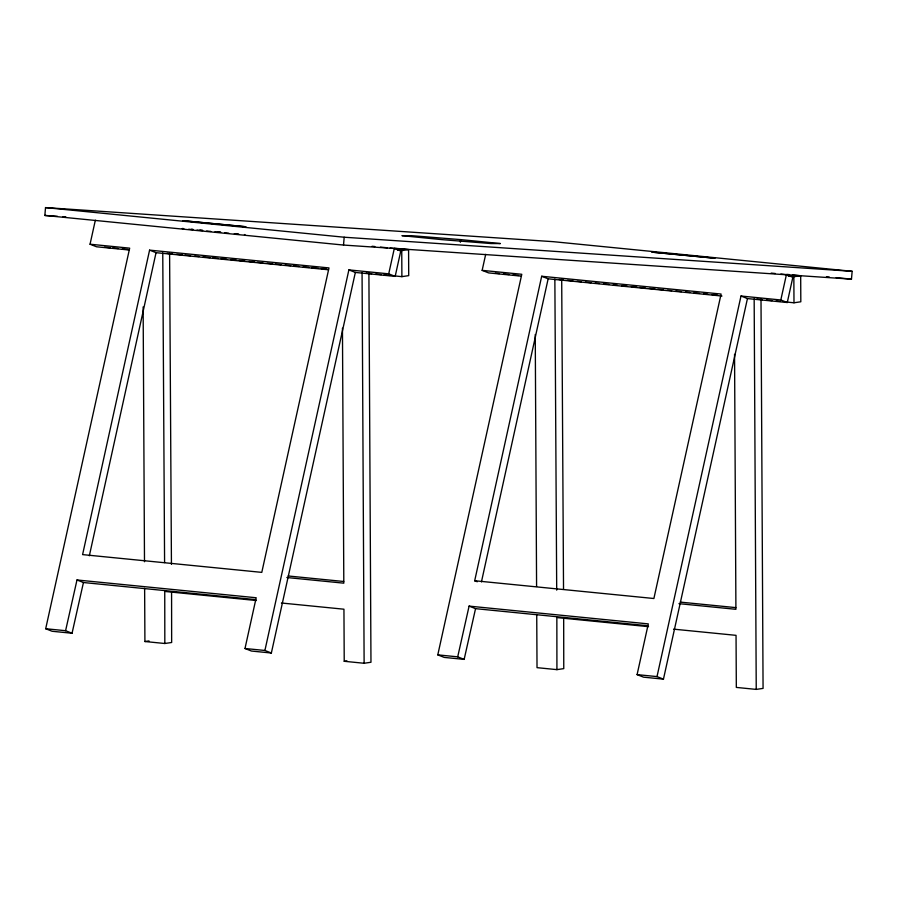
<?xml version="1.0" encoding="UTF-8"?>
<svg xmlns="http://www.w3.org/2000/svg" width="897" height="897" viewBox="0 0 897 897"><rect width="100%" height="100%" fill="white"/><g stroke="black" fill="none" stroke-linecap="round" stroke-linejoin="round"><path stroke-width="1.35" d="M44.85 215.448L45.523 207.599L553.483 241.685L852.15 271.309L851.477 279.146L343.517 245.06L44.85 215.448L57.408 216.289M343.517 245.06L344.19 237.223L852.15 271.309M460.363 242.224L460.587 239.6L411.353 235.664L401.934 235.664L441.75 239.622L490.995 243.558L500.403 243.558L460.587 239.6M129.303 250.028L96.506 246.776L90.048 244.219L95.351 220.191M72.052 633.248L65.593 630.703L76.985 579.978L83.443 582.523L72.052 633.248L52.138 631.275L45.691 628.73L129.673 248.155L90.048 244.219M149.586 250.128L82.591 554.604L261.789 572.376L328.986 267.923L149.586 250.128L156.044 252.674L328.481 269.773M89.341 555.792L156.044 252.674M271.354 653.016L264.907 650.471L348.888 269.896L355.347 272.441L271.354 653.016L251.44 651.043L244.993 648.497L256.183 597.75L76.985 579.978M394.31 248.469L400.768 251.014L395.173 276.388L388.715 273.843L394.31 248.469L390.15 248.054M521.404 276.153L488.607 272.901L482.149 270.356L485.692 254.333M464.153 659.385L457.705 656.839L469.097 606.114L475.545 608.659L464.153 659.385L444.239 657.411L437.792 654.866L521.785 274.291L482.149 270.356M474.692 580.74L541.687 276.265L721.087 294.048L653.891 598.512L474.692 580.74L477.271 581.761M481.442 581.918L548.145 278.81L541.687 276.265M663.455 679.152L657.008 676.596L741 296.021L747.448 298.578L663.455 679.152L643.553 677.168L637.094 674.622L648.296 623.886L469.097 606.114M786.422 274.605L792.87 277.151L787.274 302.524L780.816 299.979L786.422 274.605L780.861 274.056M244.971 234.599L244.444 234.577M397.584 250.196L401.744 250.611L408.584 249.601L408.718 275.637L401.89 276.646L393.648 275.828M788.295 276.186L793.845 276.747L800.685 275.738L800.819 301.773L793.991 302.782L784.37 301.829M144.63 588.331L144.91 641.523L149.014 640.918M144.91 641.523L164.824 643.497L171.652 642.499L171.574 591.807M281.434 603.008L343.943 609.209L344.224 661.291L346.948 660.887M344.224 661.291L364.126 663.264L370.966 662.255L368.902 273.092M536.731 614.467L537.023 667.66L556.925 669.633L563.764 668.624L563.675 617.943M673.535 629.145L736.045 635.345L736.325 687.416L756.238 689.401L763.067 688.391L761.004 299.228M183.784 228.6L182.248 228.544L183.392 228.69M62.992 216.659L65.784 216.85M237.369 234.027L234.308 233.747M191.566 229.24L193.001 229.374M826.473 276.668L829.254 276.938M836.195 277.633L851.477 279.146M786.792 274.359L789.573 274.639M792.343 274.908L800.685 275.738M771.14 273.092L775.3 273.507M45.523 207.599L344.19 237.223M394.691 248.222L408.584 249.601M372.087 246.271L374.868 246.54M380.418 247.09L387.369 247.785M199.908 230.058L202.677 230.338M217.893 231.841L220.651 232.121M235.866 233.624L238.624 233.904M188.684 229.217L192.833 229.632M196.981 230.047L202.509 230.585M206.658 231L210.806 231.415M214.955 231.818L220.483 232.368M224.631 232.783L228.78 233.198M741 296.021L780.816 299.979M495.323 273.159L499.416 273.574M503.52 273.977L508.991 274.516M513.084 274.93L518.556 275.469M559.033 279.483L563.204 279.898M567.375 280.312L572.936 280.862M577.107 281.277L581.278 281.692M585.461 282.107L591.022 282.656M595.193 283.071L599.364 283.486M603.535 283.889L609.097 284.45M613.268 284.865L617.439 285.268M621.61 285.683L627.171 286.244M631.342 286.648L636.915 287.208M639.696 287.477L645.257 288.027M649.428 288.442L654.989 289.002M657.77 289.271L663.332 289.821M667.503 290.236L671.674 290.65M675.845 291.065L681.406 291.615M685.577 292.03L689.759 292.444M693.93 292.859L699.492 293.409M703.663 293.824L707.834 294.238M712.005 294.653L717.566 295.203M756.911 299.105L762.405 299.654M766.52 300.058L772.014 300.607M776.14 301.011L780.255 301.414M548.145 278.81L721.973 296.044M747.448 298.578L787.274 302.524M348.888 269.896L388.715 273.843M104.579 247.168L110.051 247.707M112.787 247.976L118.247 248.525M122.351 248.929L127.811 249.467M166.932 253.346L172.493 253.896M176.664 254.311L182.226 254.86M185.006 255.14L190.568 255.69M194.739 256.105L198.91 256.52M203.092 256.934L210.044 257.618M212.824 257.899L218.386 258.448M221.167 258.728L226.728 259.278M230.899 259.693L236.46 260.242M239.241 260.522L244.803 261.072M248.974 261.487L254.535 262.036M257.327 262.316L262.888 262.866M267.059 263.281L272.621 263.83M275.401 264.099L280.963 264.66M285.134 265.064L290.695 265.624M293.476 265.893L299.037 266.443M303.208 266.858L308.781 267.418M311.562 267.687L318.513 268.382M321.294 268.651L326.856 269.201M366.178 273.103L371.672 273.652M375.798 274.056L381.281 274.605M384.028 274.874L389.522 275.424M355.347 272.441L395.173 276.388M680.229 602.1L735.798 607.617M678.951 603.659L735.91 609.31L734.553 354.304M288.128 575.975L343.686 581.48M286.849 577.522L343.809 583.173L342.452 328.167M475.545 608.659L647.802 625.736M648.531 626.667L556.846 617.573L556.925 669.633M83.443 582.523L255.701 599.611M256.43 600.53L164.745 591.437L164.824 643.497M437.792 654.866L457.705 656.839M637.094 674.622L657.008 676.596M45.691 628.73L65.593 630.703M244.993 648.497L264.907 650.471M793.845 276.747L793.991 302.782M754.164 298.836L756.238 689.401M561.701 279.46L563.529 589.127M554.862 279.068L556.701 590.136M535.251 334.491L536.585 586.47M401.744 250.611L401.89 276.646M362.063 272.699L364.126 663.264M169.6 253.335L171.439 564.404M162.761 252.932L164.588 562.598M143.139 306.953L144.495 561.735M183.01 220.684L245.733 226.739L183.01 220.684M652.029 252.158L714.752 258.213L652.029 252.158"/></g></svg>
